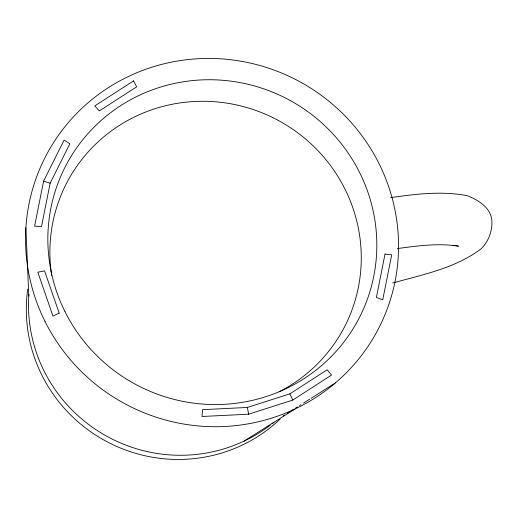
<?xml version="1.0" encoding="UTF-8"?>
<svg xmlns="http://www.w3.org/2000/svg" width="518" height="518" viewBox="0 0 518 518"><rect width="100%" height="100%" fill="white"/><g stroke="black" fill="none" stroke-linecap="round" stroke-linejoin="round"><path stroke-width="0.78" d="M43.59 181.112L34.628 226.185L41.505 226.593L50.129 183.236L69.865 143.771L64.109 140.087L43.59 181.112L50.129 183.236M289.866 393.855L327.143 369.794L331.552 375.045L292.806 400.058L248.634 414.193L202.039 416.491L202.557 409.667L247.371 407.459L289.866 393.855L292.806 400.058M283.223 415.909L284.576 415.054M287.289 413.338L289.329 412.05M291.362 410.761L293.395 409.479M295.428 408.19L297.468 406.902M299.501 405.613L300.854 404.759M303.567 403.043L309.673 399.177M311.033 398.323L335.45 382.873M244.12 441.071L295.053 408.961M392.689 282.899L395.02 282.394C424.624 274.197 456.216 267.722 481.183 248.737C489.018 241.116 493.052 229.39 491.64 218.557C489.232 206.533 477.855 200.006 467.404 195.707C441.971 190.812 415.928 193.972 390.546 197.649M397.274 248.588C417.508 245.83 438.196 242.981 458.54 246.147L453.004 245.305M247.371 407.459L248.634 414.193M25.9 227.7L28.801 296.063M280.167 419.036A149.922 146.588 27.7 0 1 108.482 442.495A149.922 146.588 27.7 0 1 27.745 289.109M273.996 422.241A149.922 146.588 27.7 0 1 272.125 423.737M270.228 425.213A149.922 146.588 27.7 0 1 107.815 436.81A149.922 146.588 27.7 0 1 28.911 294.477M51.696 275.544A156.436 152.959 27.7 0 1 164.672 105.957A156.436 152.959 27.7 0 1 350.213 200.751A156.436 152.959 27.7 0 1 279.183 391.77M385.016 254.092L376.392 297.449L382.75 299.838L391.712 254.765L385.016 254.092M133.54 80.892L94.794 105.905L99.378 110.891L136.655 86.823L133.54 80.892M59.162 313.099L52.985 316.109L37.827 272.228L44.587 270.888L59.162 313.099M45.027 321.464A187.399 183.236 27.7 0 0 367.437 347.228A187.399 183.236 27.7 0 0 223.672 59.033A187.399 183.236 27.7 0 0 45.027 321.464M65.028 311.726A165.287 161.616 27.7 0 0 349.391 334.447A165.287 161.616 27.7 0 0 222.591 80.264A165.287 161.616 27.7 0 0 65.028 311.726"/></g></svg>
